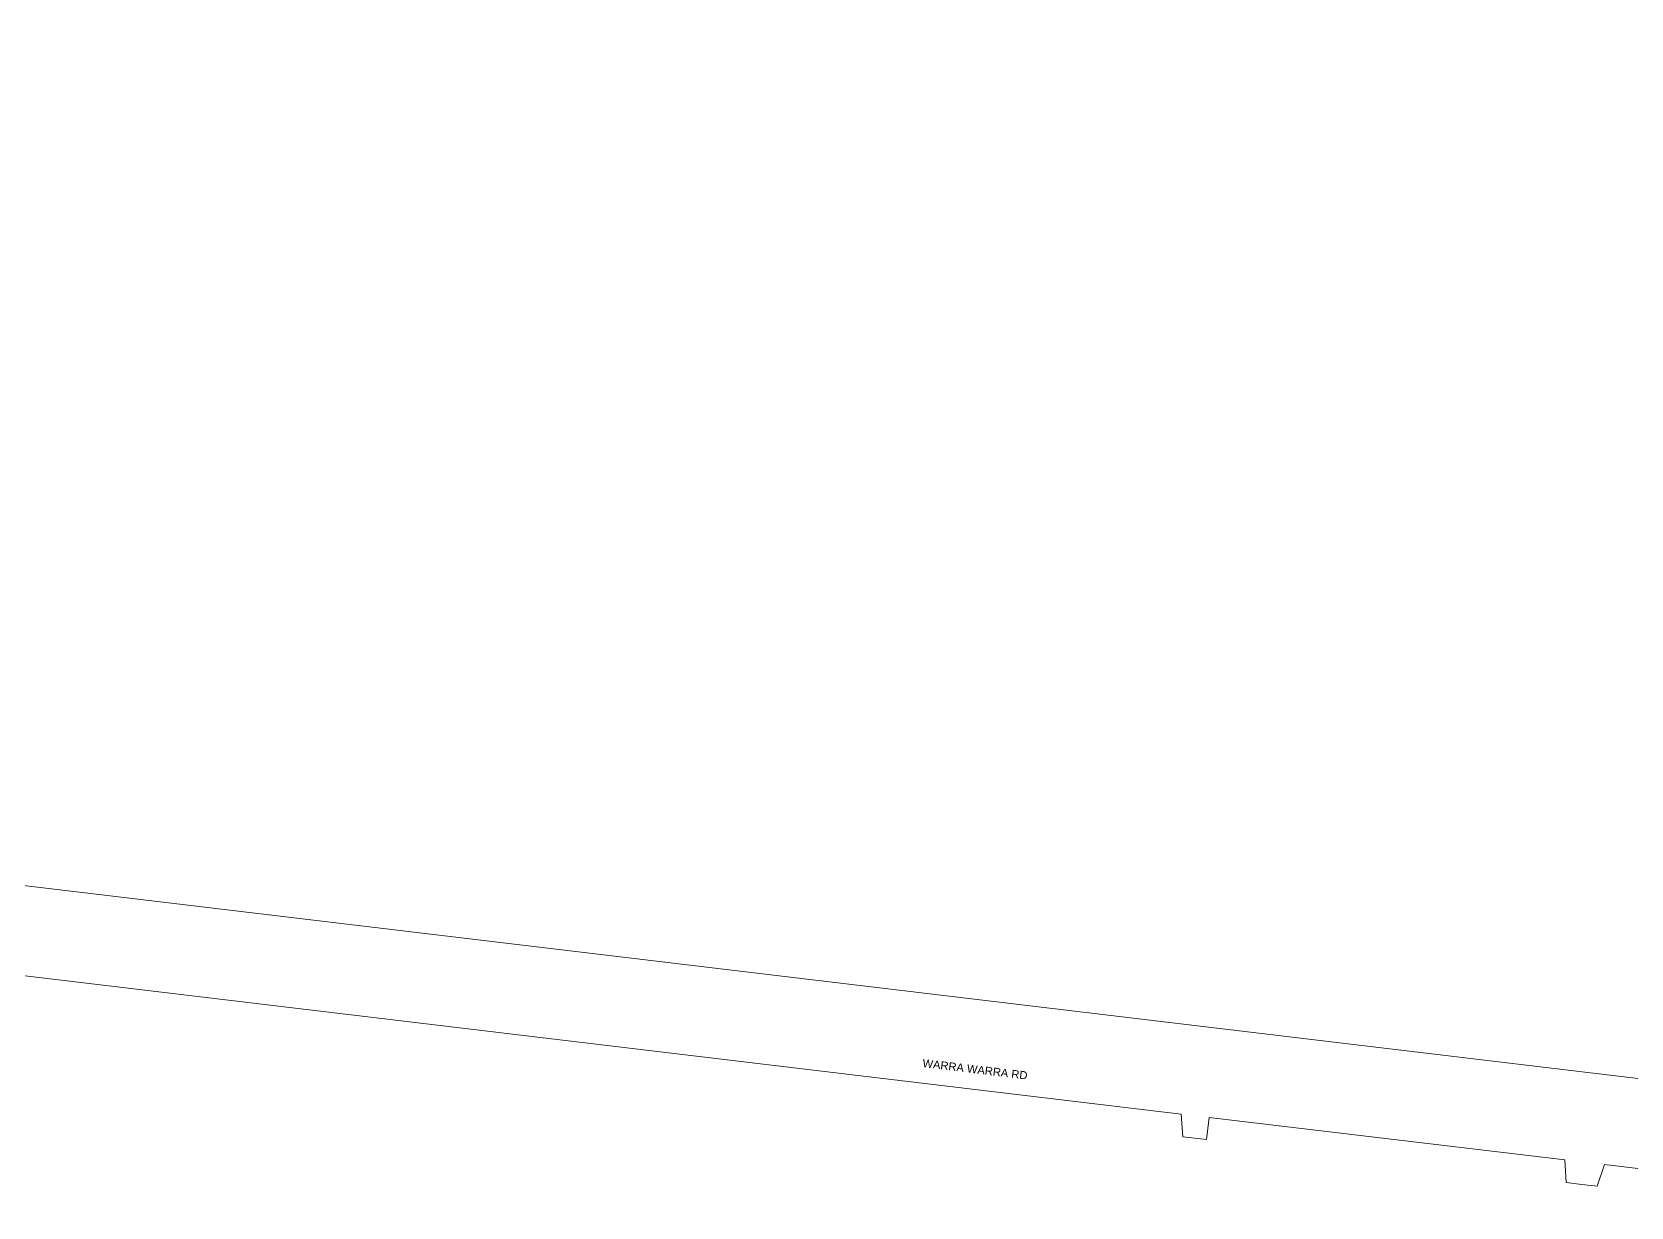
# Model space of a CAD drawing. Header units: metres. Extents: x 277863 to 282129, y 6130772 to 6135401.
# Drawn here: x 281314.3 to 281673.9, y 6132465.7 to 6132730.1 of the extents above; entities that cross this region are included whole.
import ezdxf

# ---------------------------------------------------------------- set-up
doc = ezdxf.new("R2010")
doc.units = ezdxf.units.M
doc.layers.add('Cadastre Land Parcels_SP_EXT', color=9, linetype='Continuous', lineweight=5)
doc.layers.add('Cadastre Roads_SP_EXT', color=9, linetype='Continuous', lineweight=5)
doc.styles.get("Standard").update_dxf_attribs({"font": 'arial.ttf'})

msp = doc.modelspace()

# ---------------------------------------------------------------- linework, layer by layer
at = {"layer": 'Cadastre Land Parcels_SP_EXT', "linetype": 'Continuous'}
msp.add_lwpolyline([(281864.94, 6132713.81), (281306.17, 6132796.26), (281223.7, 6132721.5), (281198.31, 6132698.48), (281178.47, 6132680.5), (281168.52, 6132596.71), (281181.82, 6132560.72), (281191.33, 6132559.49), (281216.2, 6132556.26), (281286.81, 6132547.1), (281285.95, 6132541.16), (281834.77, 6132475.57), (281864.94, 6132713.81)], close=True, dxfattribs=at)
at = {"layer": 'Cadastre Roads_SP_EXT', "linetype": 'Continuous'}
msp.add_lwpolyline([(281834.77, 6132475.57), (281285.94, 6132541.16), (281285.94, 6132541.16), (281215.87, 6132549.53), (281190.98, 6132552.5), (281184.57, 6132553.27), (281144.89, 6132558.01), (281140.94, 6132538.23), (281172.62, 6132534.44), (281189.97, 6132532.37), (281214.86, 6132529.39), (281572.73, 6132486.63), (281573.11, 6132481.5), (281578.43, 6132480.87), (281579.05, 6132485.87), (281658.98, 6132476.32), (281659.33, 6132471.19), (281662.81, 6132470.77), (281666.29, 6132470.36), (281667.91, 6132475.25), (281747.84, 6132465.7)], dxfattribs=at)

# ---------------------------------------------------------------- texts
at = {"layer": 'Cadastre Roads_SP_EXT'}
msp.add_text('WARRA WARRA RD', height=1.8, rotation=353.1368, dxfattribs=at).set_placement((281514.47, 6132497.22))

doc.saveas('drawing.dxf')
